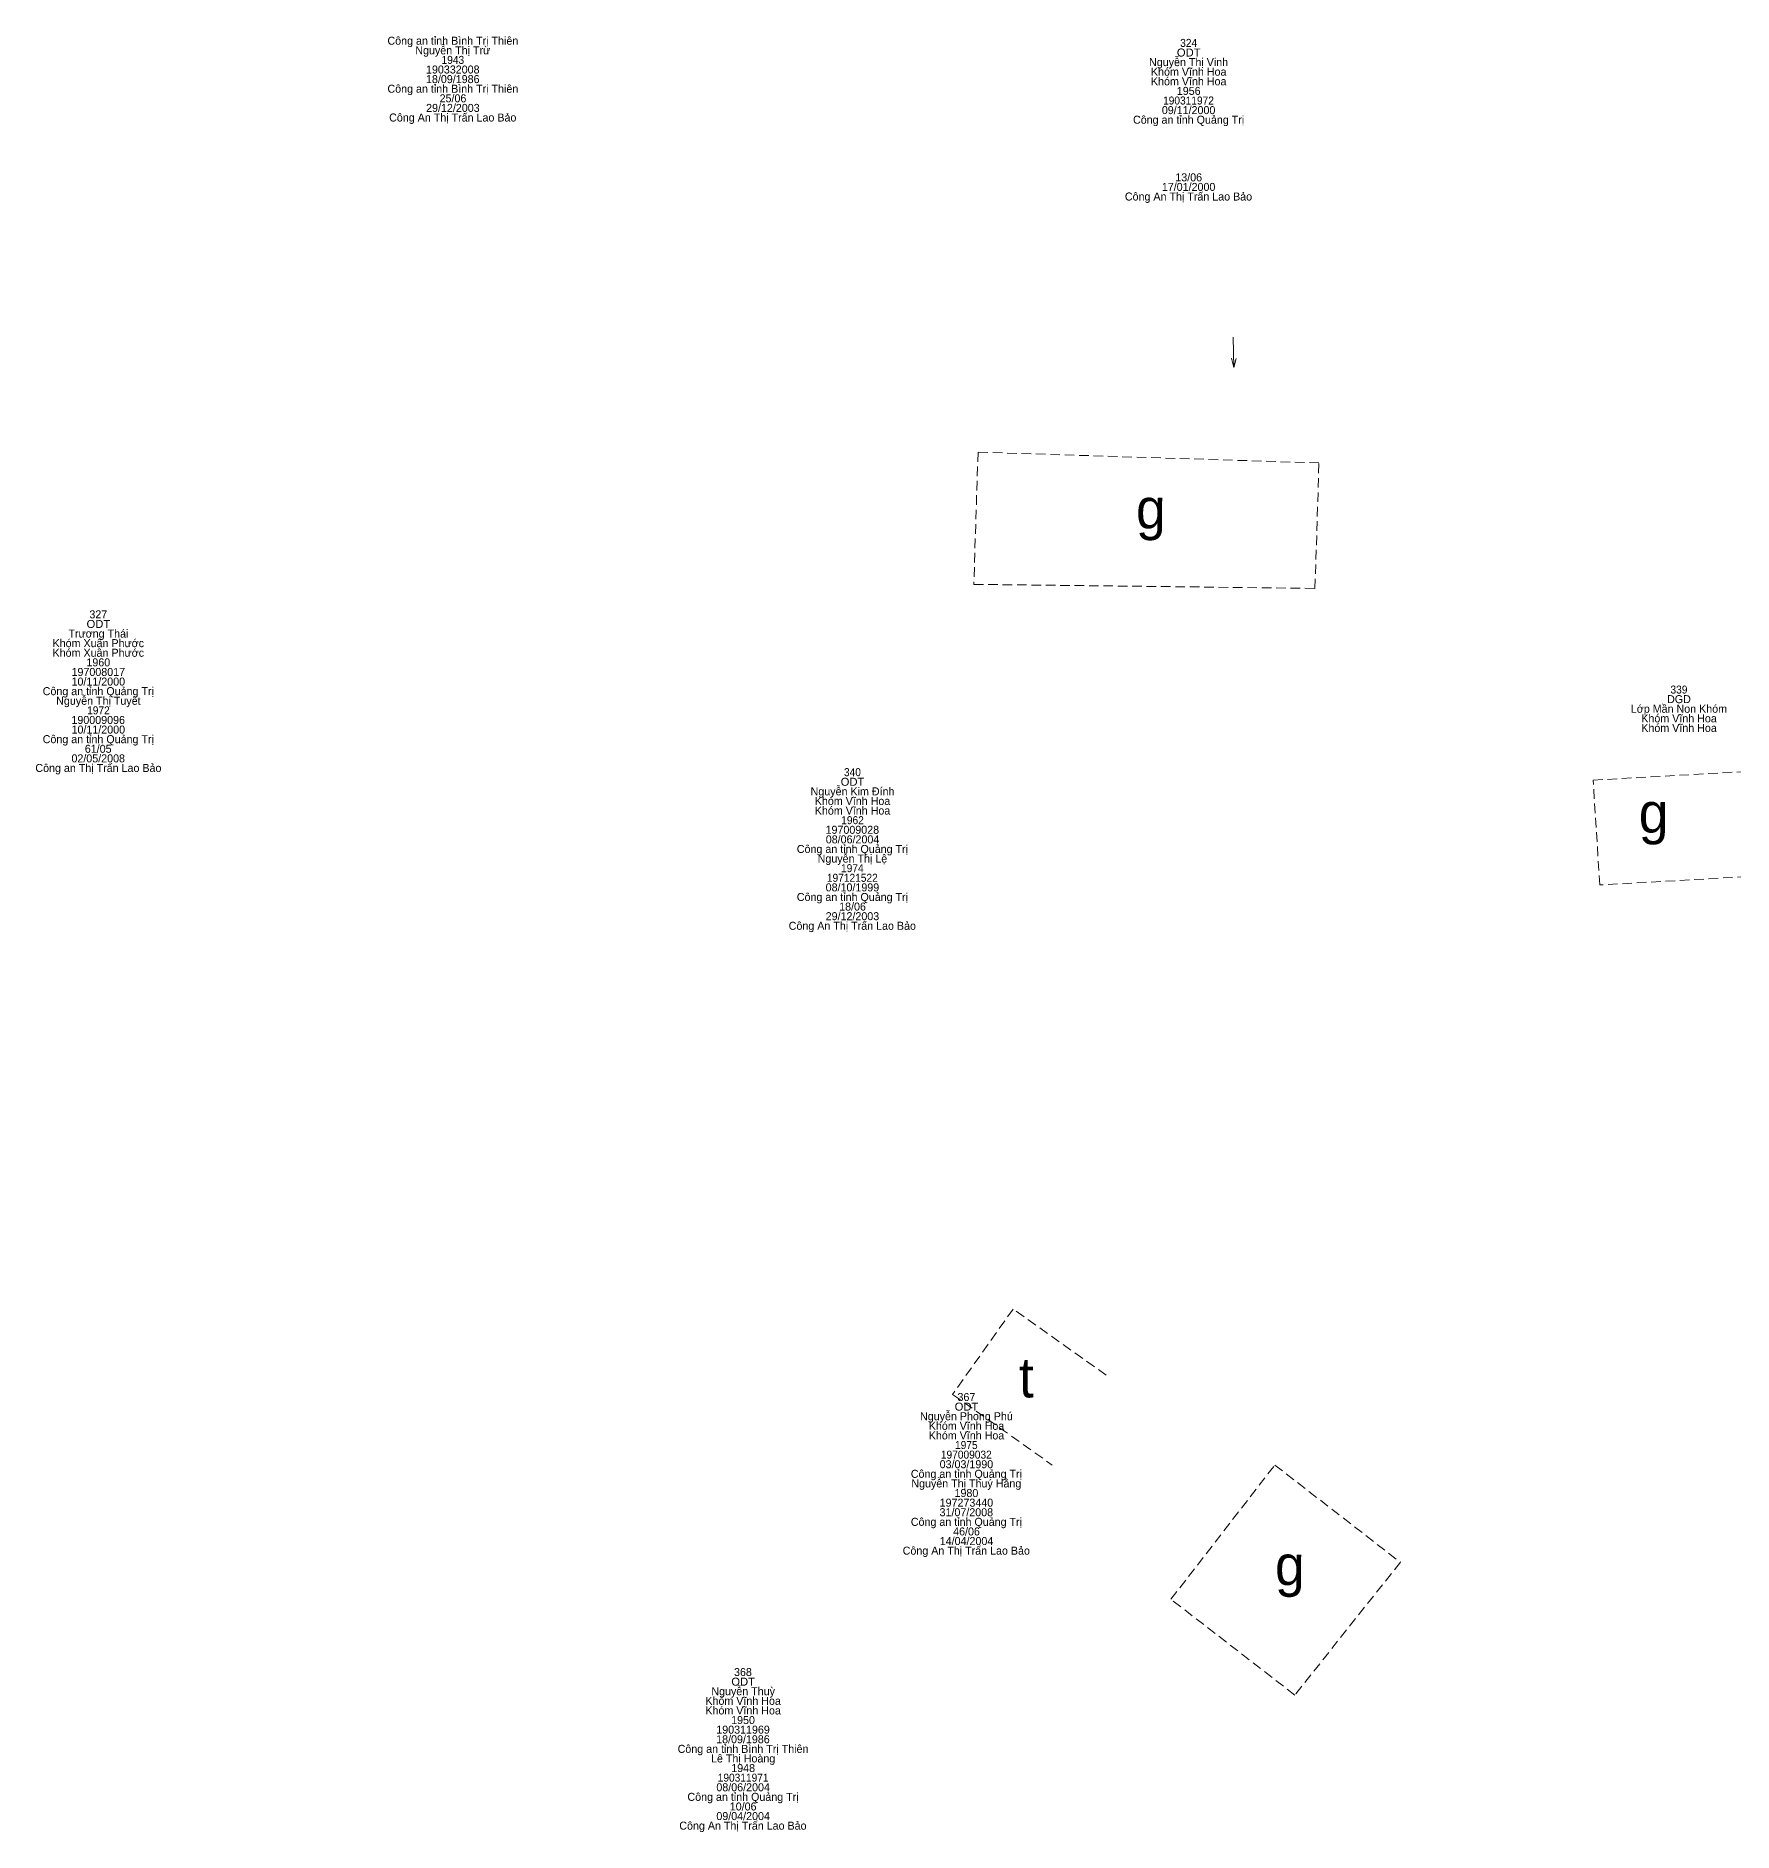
# Model space of a CAD drawing. Header units: metres. Extents: x 537497 to 538007, y 1836993 to 1837512.
# Drawn here: x 537758.8 to 537843.7, y 1837020.3 to 1837110.1 of the extents above; entities that cross this region are included whole.
import ezdxf
from ezdxf.enums import TextEntityAlignment as Align

# ---------------------------------------------------------------- set-up
doc = ezdxf.new("R2010")
doc.units = ezdxf.units.M
doc.header["$LTSCALE"] = 0.16
doc.linetypes.add('MEDIUM_DASHED', pattern=[4.5, 3, -1.5])
doc.layers.add('14', color=7, linetype='MEDIUM_DASHED', lineweight=13)
doc.layers.add('16', color=7, linetype='Continuous', lineweight=13)
doc.layers.add('15', color=7, linetype='Continuous')

msp = doc.modelspace()

# ---------------------------------------------------------------- linework, layer by layer
at = {"layer": '14'}
for points in [[(537805.73, 1837082.67), (537822.79, 1837082.47), (537822.99, 1837088.74), (537805.94, 1837089.28)], [(537837.03, 1837067.64), (537836.7, 1837072.88), (537844.81, 1837073.34), (537845.11, 1837068.1)], [(537820.78, 1837038.64), (537827.06, 1837033.78), (537821.78, 1837027.14), (537815.59, 1837031.93)]]:
    msp.add_lwpolyline(points, close=True, dxfattribs=at)
msp.add_lwpolyline([(537812.35, 1837043.13), (537807.69, 1837046.44), (537804.67, 1837042.17), (537809.65, 1837038.64)], dxfattribs=at)
at = {"layer": '16'}
msp.add_line((537818.74, 1837093.52), (537818.61, 1837093.98), dxfattribs=at)
msp.add_lwpolyline([(537818.7, 1837095.02), (537818.74, 1837093.52), (537818.85, 1837093.97)], dxfattribs=at)

# ---------------------------------------------------------------- texts
at = {"layer": '15'}
for s, p in [('Công an tỉnh Bình Trị Thiên', (537779.68, 1837109.65)), ('Nguyễn Thị Trừ', (537779.675, 1837109.17)), ('Nguyễn Thị Vinh', (537816.47, 1837108.58)), ('190332008', (537779.675, 1837108.21)), ('18/09/1986', (537779.675, 1837107.73)), ('Khóm Vĩnh Hoa', (537816.475, 1837108.1)), ('Khóm Vĩnh Hoa', (537816.475, 1837107.62)), ('Công an tỉnh Bình Trị Thiên', (537779.68, 1837107.25)), ('25/06', (537779.685, 1837106.77)), ('1956', (537816.475, 1837107.14)), ('Công An Thị Trấn Lao Bảo', (537779.675, 1837105.81)), ('29/12/2003', (537779.68, 1837106.29)), ('Công an tỉnh Quảng Trị', (537816.47, 1837105.7)), ('09/11/2000', (537816.47, 1837106.18)), ('17/01/2000', (537816.47, 1837102.34)), ('13/06', (537816.475, 1837102.82)), ('Công An Thị Trấn Lao Bảo', (537816.465, 1837101.86)), ('327', (537761.95, 1837080.97)), ('Trương Thái', (537761.955, 1837080.01)), ('Khóm Xuân Phước', (537761.95, 1837079.53)), ('Khóm Xuân Phước', (537761.95, 1837079.05)), ('197008017', (537761.95, 1837078.09)), ('1960', (537761.95, 1837078.57)), ('Công an tỉnh Quảng Trị', (537761.95, 1837077.13)), ('10/11/2000', (537761.95, 1837077.61)), ('Nguyễn Thị Tuyết', (537761.955, 1837076.65)), ('Lớp Mần Non Khóm', (537840.99, 1837076.25)), ('DGD', (537840.99, 1837076.73)), ('190009096', (537761.945, 1837075.69)), ('10/11/2000', (537761.95, 1837075.21)), ('Khóm Vĩnh Hoa', (537840.995, 1837075.77)), ('Khóm Vĩnh Hoa', (537840.995, 1837075.29)), ('Công an tỉnh Quảng Trị', (537761.95, 1837074.73)), ('61/05', (537761.945, 1837074.25)), ('Công an Thị Trấn Lao Bảo', (537761.955, 1837073.29)), ('02/05/2008', (537761.945, 1837073.77)), ('Nguyễn Kim Đính', (537799.665, 1837072.12)), ('Khóm Vĩnh Hoa', (537799.665, 1837071.64)), ('Khóm Vĩnh Hoa', (537799.665, 1837071.16)), ('08/06/2004', (537799.665, 1837069.72)), ('197009028', (537799.655, 1837070.2)), ('Công an tỉnh Quảng Trị', (537799.66, 1837069.24)), ('Nguyễn Thị Lệ', (537799.66, 1837068.76)), ('08/10/1999', (537799.66, 1837067.32)), ('Công an tỉnh Quảng Trị', (537799.66, 1837066.84)), ('18/06', (537799.665, 1837066.36)), ('Công An Thị Trấn Lao Bảo', (537799.655, 1837065.4)), ('29/12/2003', (537799.66, 1837065.88)), ('367', (537805.36, 1837041.84)), ('Nguyễn Phong Phú', (537805.36, 1837040.88)), ('Khóm Vĩnh Hoa', (537805.365, 1837040.4)), ('Khóm Vĩnh Hoa', (537805.365, 1837039.92)), ('03/03/1990', (537805.36, 1837038.48)), ('Công an tỉnh Quảng Trị', (537805.36, 1837038)), ('Nguyễn Thị Thuý Hằng', (537805.355, 1837037.52)), ('197273440', (537805.36, 1837036.56)), ('1980', (537805.36, 1837037.04)), ('Công an tỉnh Quảng Trị', (537805.36, 1837035.6)), ('31/07/2008', (537805.355, 1837036.08)), ('46/06', (537805.365, 1837035.12)), ('Công An Thị Trấn Lao Bảo', (537805.355, 1837034.16)), ('14/04/2004', (537805.365, 1837034.64)), ('368', (537794.185, 1837028.09)), ('Khóm Vĩnh Hoa', (537794.195, 1837026.65)), ('Nguyễn Thuỳ', (537794.195, 1837027.13)), ('Khóm Vĩnh Hoa', (537794.195, 1837026.17)), ('190311969', (537794.19, 1837025.21)), ('1950', (537794.19, 1837025.69)), ('Công an tỉnh Bình Trị Thiên', (537794.19, 1837024.25)), ('18/09/1986', (537794.185, 1837024.73)), ('Lê Thị Hoàng', (537794.195, 1837023.77)), ('1948', (537794.195, 1837023.29)), ('08/06/2004', (537794.195, 1837022.33)), ('Công an tỉnh Quảng Trị', (537794.19, 1837021.85)), ('10/06', (537794.195, 1837021.37)), ('Công An Thị Trấn Lao Bảo', (537794.185, 1837020.41)), ('09/04/2004', (537794.195, 1837020.89))]:
    msp.add_text(s, height=0.4, dxfattribs=at).set_placement(p, align=Align.CENTER)
for s, width, p in [('324', 0.95, (537816.475, 1837109.54)), ('1943', 0.95, (537779.68, 1837108.69)), ('ODT', 1.05, (537816.475, 1837109.06)), ('190311972', 0.95, (537816.465, 1837106.66)), ('ODT', 1.05, (537761.955, 1837080.49)), ('339', 0.95, (537840.99, 1837077.21)), ('1972', 0.95, (537761.955, 1837076.17)), ('ODT', 1.05, (537799.665, 1837072.6)), ('340', 0.95, (537799.66, 1837073.08)), ('1962', 0.95, (537799.665, 1837070.68)), ('1974', 0.95, (537799.655, 1837068.28)), ('197121522', 0.95, (537799.655, 1837067.8)), ('ODT', 1.05, (537805.365, 1837041.36)), ('1975', 0.95, (537805.355, 1837039.44)), ('197009032', 0.95, (537805.355, 1837038.96)), ('ODT', 1.05, (537794.195, 1837027.61)), ('190311971', 0.95, (537794.195, 1837022.81))]:
    msp.add_text(s, height=0.4, dxfattribs=dict(at, width=width)).set_placement(p, align=Align.CENTER)
at = {"layer": '16'}
for s, p in [('g', (537813.84, 1837085.46)), ('g', (537838.98, 1837070.25)), ('t', (537807.99, 1837042.02)), ('g', (537820.79, 1837032.63))]:
    msp.add_text(s, height=2, dxfattribs=at).set_placement(p)

doc.saveas('drawing.dxf')
